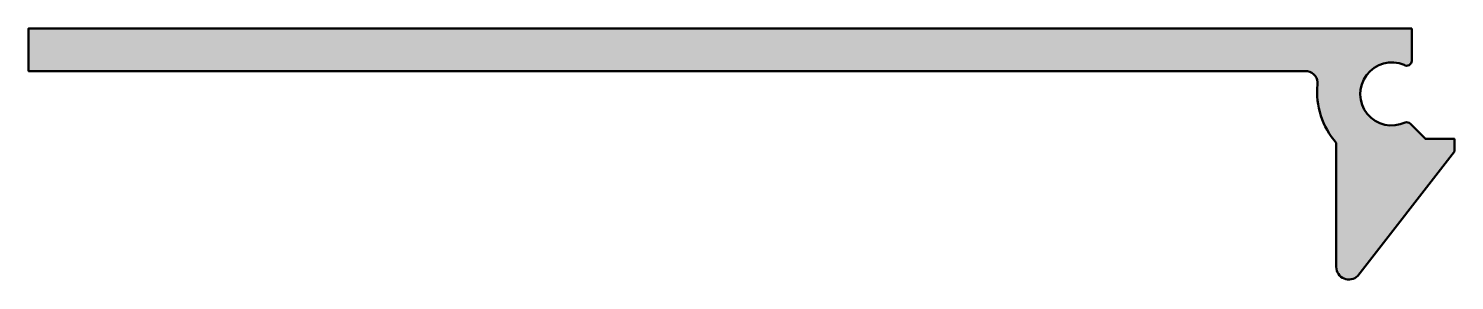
# Model space of a CAD drawing. Extents: x -55 to 1.7, y -10 to 0.
import ezdxf

# ---------------------------------------------------------------- set-up
doc = ezdxf.new("R2010")
doc.units = 0
doc.layers.add('0S-Alu contour', color=7, linetype='Continuous', lineweight=50)
doc.layers.add('0S-Alu hatch', color=252, linetype='Continuous', lineweight=25)

# ---------------------------------------------------------------- blocks, each defined once
blk = doc.blocks.new('347020__6D936257_A195_4624_B7E0_2F678A1C6319_')
at = {"layer": '0S-Alu hatch'}
h = blk.add_hatch(color=256, dxfattribs=at)
edge = h.paths.add_edge_path()
edge.add_line((0, 0), (0, -1.283081531524658))
edge.add_ellipse((-0.2002722717623074, -1.282451783374463), major_axis=(-0.2002732618687981, 0), ratio=1, start_angle=59.09022270369343, end_angle=179.8198363062244, ccw=False)
edge.add_arc((-0.7931157049309082, -2.609011362039322), 1.254379065224773, 67.00791037792492, 295.2113416606796)
edge.add_ellipse((-0.200430439876705, -3.935649600351876), major_axis=(-0.2004358583193396, 0), ratio=1, start_angle=225.9959638610275, end_angle=286.9313215399385, ccw=False)
edge.add_line((-0.061185836791992, -3.791477918624877), (0.5473346710205077, -4.399999618530273))
edge.add_line((0.5473346710205077, -4.399999618530273), (1.700000762939453, -4.399999618530273))
edge.add_line((1.700000762939453, -4.399999618530273), (1.700000762939453, -4.899999618530274))
edge.add_line((1.700000762939453, -4.899999618530274), (-2.146446228027344, -9.85355281829834))
edge.add_ellipse((-2.499999559073468, -9.499998744591798), major_axis=(-0.5000004409281072, 0), ratio=1, start_angle=0.00014386022598955606, end_angle=134.9999398234169, ccw=False)
edge.add_line((-3, -9.500000000010209), (-3, -4.553969860076905))
edge.add_ellipse((-0.7438534755850084, -2.554559702117548), major_axis=(-3.014604139747191, 0), ratio=1, start_angle=-6.034915210546387, end_angle=41.5475485800946, ccw=False)
edge.add_arc((-4.239618590888772, -2.19148722587636), 0.5000007291664877, 354.7059562761887, 439.4117095770682)
edge.add_line((-4.147743225097656, -1.700000047683716), (-55, -1.700000166893005))
edge.add_line((-55, -1.700000166893005), (-55, 1.8e-15))
edge.add_line((-55, 1.8e-15), (0, 0))
at = {"layer": '0S-Alu contour', "color": 7}
for points in [[(-4.147743225097656, -1.700000047683716), (-55, -1.700000166893005), (-55, 1.8e-15), (0, 0)], [(0, 0), (0, -1.283081531524658)], [(-0.061185836791992, -3.791477918624877), (0.5473346710205077, -4.399999618530273), (1.700000762939453, -4.399999618530273), (1.700000762939453, -4.899999618530274), (-2.146446228027344, -9.85355281829834)], [(-3, -9.500000000010209), (-3, -4.553969860076905)]]:
    blk.add_lwpolyline(points, dxfattribs=at)
for centre, radius, start, end in [((-4.239618590888772, -2.19148722587636), 0.5000007291664877, 354.7059562761887, 79.41170957706827), ((-0.7931157049309082, -2.609011362039322), 1.254379065224773, 67.00791037792492, 295.2113416606796)]:
    blk.add_arc(centre, radius, start, end, dxfattribs=at)
at = {"layer": '0S-Alu contour', "color": 7, "extrusion": (0, 0, -1)}
for centre, radius, start, end in [((0.2002722717623074, -1.282451783374463), 0.2002732618687981, 180.1801636937756, 300.9097772963066), ((0.7438534755850084, -2.554559702117548), 3.014604139747191, 318.4524514199055, 6.034915210546394), ((0.200430439876705, -3.935649600351876), 0.2004358583193396, 73.06867846006148, 134.0040361389725), ((2.499999559073468, -9.499998744591798), 0.5000004409281072, 225.0000601765832, 359.999856139774)]:
    blk.add_arc(centre, radius, start, end, dxfattribs=at)
blk = doc.blocks.new('347020__4DBA0154_FAAD_4C32_B032_C4143182BA4A_')
at = {"layer": '0S-Alu contour', "color": 7}
blk.add_blockref('347020__6D936257_A195_4624_B7E0_2F678A1C6319_', (0, 0), dxfattribs=at)

msp = doc.modelspace()

# ---------------------------------------------------------------- block references
at = {"layer": '0S-Alu contour', "color": 7}
msp.add_blockref('347020__4DBA0154_FAAD_4C32_B032_C4143182BA4A_', (0, 0), dxfattribs=at)

doc.saveas('drawing.dxf')
